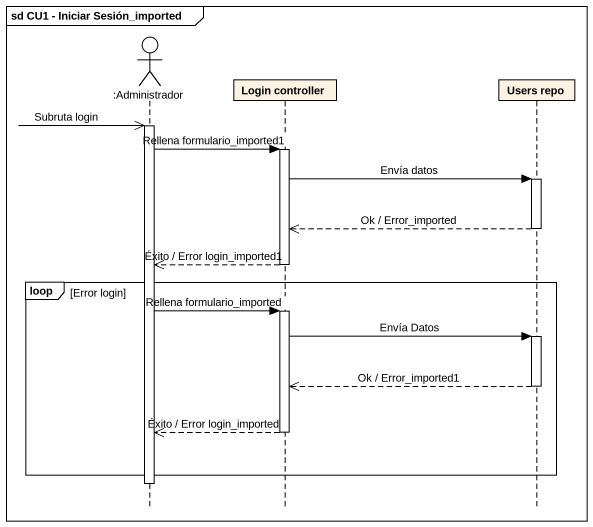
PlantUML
@startuml
mainframe sd CU1 - Iniciar Sesión_imported
hide footbox
actor ":Administrador" as Administrador
participant "Login controller" as Login_controller
participant "Users repo" as Users_repo

Administrador ->> Administrador : Subruta login
activate Administrador
Administrador -> Login_controller : Rellena formulario_imported1
activate Login_controller
Login_controller -> Users_repo : Envía datos
activate Users_repo
Users_repo -->> Login_controller : Ok / Error_imported
deactivate Users_repo
Login_controller -->> Administrador : Éxito / Error login_imported1
deactivate Login_controller
loop Error login
  Administrador -> Login_controller : Rellena formulario_imported
  activate Login_controller
  Login_controller -> Users_repo : Envía Datos
  activate Users_repo
  Users_repo -->> Login_controller : Ok / Error_imported1
  deactivate Users_repo
  Login_controller -->> Administrador : Éxito / Error login_imported
  deactivate Login_controller
end
deactivate Administrador
@enduml
